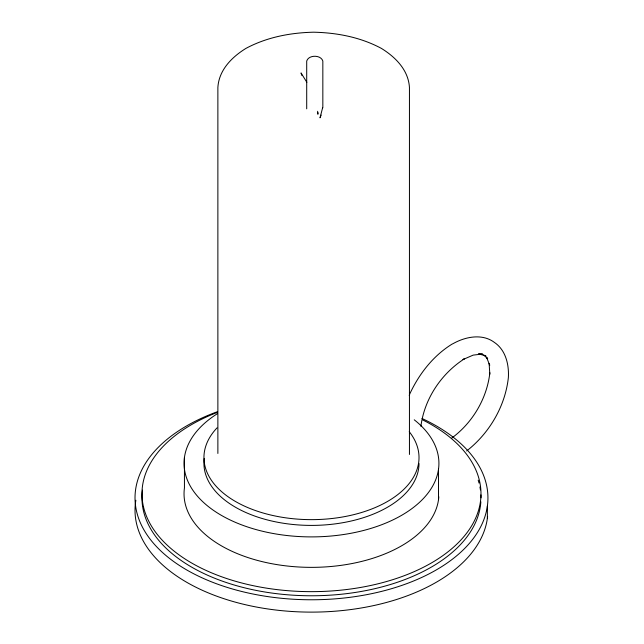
<?xml version="1.0" encoding="UTF-8"?>
<svg xmlns="http://www.w3.org/2000/svg" width="644" height="644" viewBox="0 0 644 644"><rect width="100%" height="100%" fill="white"/><g stroke="black" fill="none" stroke-linecap="round" stroke-linejoin="round"><path stroke-width="0.97" d="M420.902 426.32C424.364 398.99 441.156 373.802 464.211 358.95L462.972 359.545L473.171 355.118L482.501 354.007L479.08 353.91M489.867 372.715C486.993 398.507 472.487 422.915 451.589 438.194M322.564 107.975L320.02 117.828L321.131 115.099M409.246 395.48L409.882 393.677C419.204 373.842 433.162 355.826 451.951 344.178L453.191 343.582C465.443 336.699 482.34 333.294 494.431 342.439C505.79 350.119 509.122 364.689 508.366 377.585C505.226 406.292 489.319 433.307 466.659 450.953M478.387 353.773L485.914 355.971L484.554 355.311M483.523 354.836L487.693 358.829L486.462 357.058L489.73 365.261L489.134 363.482L489.818 374.172M306.866 82.311L301.022 72.933L301.907 75.493M317.621 111.283L317.911 114.23L317.854 112.523M487.371 505.999L487.371 518.348M438.516 469.17L438.516 499.631M409.447 454.463L409.447 87.504C408.417 70.043 395.505 57.115 381.393 48.397C360.576 37.239 337.11 32.723 313.66 32.2C290.211 32.723 266.745 37.239 245.928 48.397C231.816 57.115 218.904 70.043 217.873 87.504L217.873 453.457M322.837 107.838L322.837 61.043C320.945 54.668 308.597 54.668 306.705 61.043L306.705 108.836M184.442 457.465L184.442 487.927A127.44 73.577 0 0 0 303.815 567.227A127.44 73.577 0 0 0 438.814 496.774M487.605 516.399A176.456 101.873 0 0 1 297.504 611.8A176.456 101.873 0 0 1 135.868 500.267M414.245 419.808A127.44 73.577 0 0 1 393.484 519.636A127.44 73.577 0 0 1 219.58 514.298A127.44 73.577 0 0 1 217.278 413.762M419.011 463.503A107.532 62.082 0 0 1 307.043 525.351A107.532 62.082 0 0 1 204.277 458.383M421.989 418.479A176.456 101.873 0 0 1 436.004 570.077A176.456 101.873 0 0 1 173.486 561.391A176.456 101.873 0 0 1 217.398 411.709M480.859 501.773A169.517 97.872 0 0 1 301.376 595.595A169.517 97.872 0 0 1 142.493 490.116M478.186 480.166A169.517 97.872 0 0 1 479.031 483.056M479.933 486.961A169.517 97.872 0 0 1 480.424 489.915M480.907 494.866A169.517 97.872 0 0 1 480.996 497.828M409.238 431.697A107.532 62.082 0 0 1 307.76 519.603A107.532 62.082 0 0 1 217.036 427.866M422.786 419.969A169.517 97.872 0 0 1 428.952 564.337A169.517 97.872 0 0 1 179.33 555.08A169.517 97.872 0 0 1 217.439 412.353"/></g></svg>
